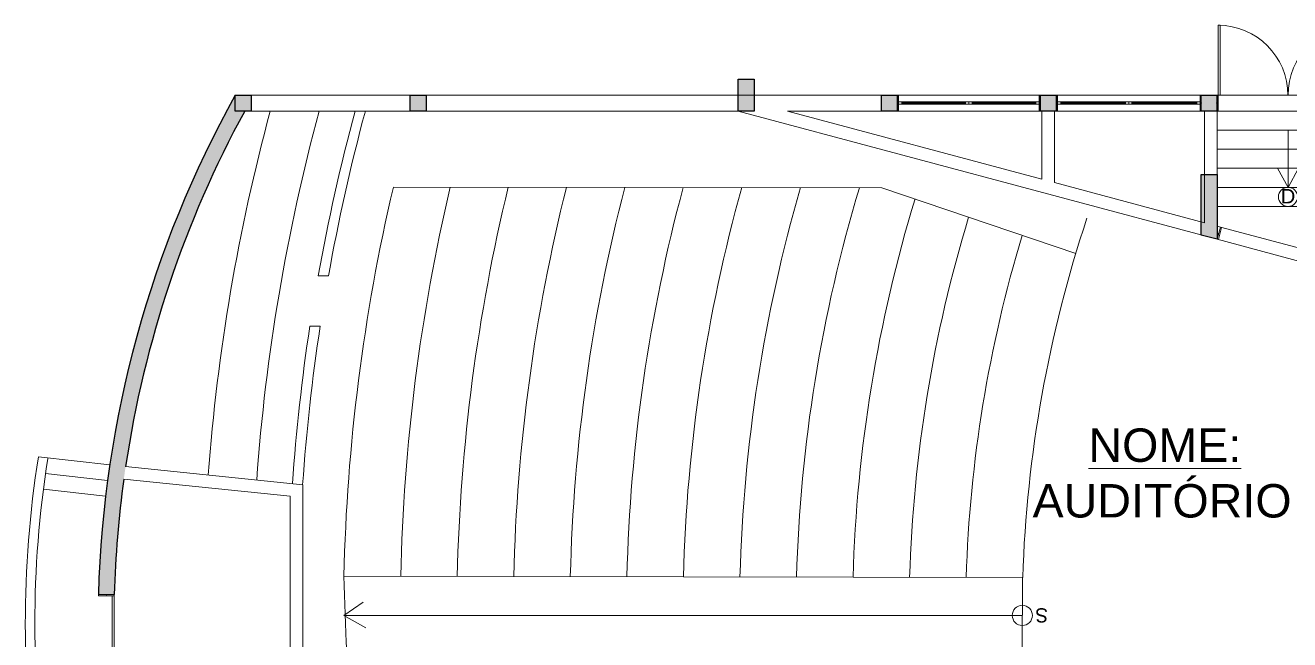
# Model space of a CAD drawing. Header units: metres. Extents: x 512 to 829, y -209 to 245.
# Drawn here: x 620.41 to 640.41, y -174.35 to -164.63 of the extents above; entities that cross this region are included whole.
import ezdxf

# ---------------------------------------------------------------- set-up
doc = ezdxf.new("R2010")
doc.units = ezdxf.units.M
doc.header["$LTSCALE"] = 0.508
doc.set_wipeout_variables(frame=1)
doc.header["$PDSIZE"] = -2
doc.layers.get('0').update_dxf_attribs({"lineweight": 15})
for name, color, linetype, lineweight in [('AMB-NOVOS', 10, 'Continuous', 15), ('None', 7, 'Continuous', 5), ('NãoImprimir', 7, 'Continuous', 5), ('Peitoris', 2, 'Continuous', 5), ('Telhado-Princ', 7, 'Continuous', 5)]:
    doc.layers.add(name, color=color, linetype=linetype, lineweight=lineweight)
doc.styles.add('Arial', font='arial.ttf')

# ---------------------------------------------------------------- blocks, each defined once
blk = doc.blocks.new('Grupo-3597')
at = {"layer": 'None', "color": 7, "linetype": 'Continuous', "lineweight": 5}
for p, q in [((-0.47, 0.1315464549947574), (-0.47, -0.11854914997179)), ((0.47, 0.1315464549947574), (0.47, -0.11854914997179))]:
    blk.add_line(p, q, dxfattribs=at)
blk = doc.blocks.new('Grupo-3598')
at = {"layer": 'None', "color": 7, "linetype": 'Continuous', "lineweight": 5}
for points in [[(-0.47, 0.1315464549947574), (-0.45, 0.1315464549947574), (-0.45, -0.11854914997179), (-0.47, -0.11854914997179)], [(0.45, 0.1315464549947574), (0.47, 0.1315464549947574), (0.47, -0.11854914997179), (0.45, -0.11854914997179)]]:
    blk.add_lwpolyline(points, close=True, dxfattribs=at)
blk = doc.blocks.new('Grupo-3599')
at = {"layer": 'None', "color": 7, "linetype": 'Continuous', "lineweight": 5}
for p, q in [((-0.47, 0.1315464549947574), (-0.45, 0.1315464549947574)), ((-0.45, 0.1315464549947574), (-0.45, -0.11854914997179)), ((0.47, 0.1315464549947574), (0.45, 0.1315464549947574)), ((0.45, 0.1315464549947574), (0.45, -0.11854914997179)), ((-0.47, -0.11854914997179), (-0.45, -0.11854914997179)), ((0.47, -0.11854914997179), (0.45, -0.11854914997179))]:
    blk.add_line(p, q, dxfattribs=at)
at = {"layer": 'None', "color": 7}
for name in ['Grupo-3597', 'Grupo-3598']:
    blk.add_blockref(name, (0, 0), dxfattribs=at)
blk = doc.blocks.new('Grupo-3600')
at = {"layer": 'None', "color": 7, "linetype": 'Continuous', "lineweight": 5}
blk.add_lwpolyline([(-0.45, 0.1315464549947574), (0.45, 0.1315464549947574), (0.45, 0.0965464549947574), (-0.45, 0.0965464549947574)], close=True, dxfattribs=at)
blk = doc.blocks.new('Grupo-3601')
at = {"layer": 'None', "color": 7, "linetype": 'Continuous', "lineweight": 5}
for p, q in [((-0.45, 0.1315464549947574), (0.45, 0.1315464549947574)), ((-0.45, 0.1315464549947574), (-0.45, 0.0965464549947574)), ((-0.45, 0.0965464549947574), (0.45, 0.0965464549947574)), ((0.45, 0.1315464549947574), (0.45, 0.0965464549947574))]:
    blk.add_line(p, q, dxfattribs=at)
at = {"layer": 'None', "color": 7}
blk.add_blockref('Grupo-3600', (0, 0), dxfattribs=at)
blk = doc.blocks.new('Grupo-3602')
at = {"layer": 'Peitoris', "color": 7}
blk.add_blockref('Grupo-3601', (0, 0), dxfattribs=at)
blk = doc.blocks.new('Door (2D)-122')
at = {"layer": 'NãoImprimir', "color": 7, "linetype": 'Continuous', "lineweight": 5}
for p in [(-0.47, 0.0064986525114837), (0.47, 0.0064986525114837)]:
    blk.add_point(p, dxfattribs=at)
at = {"layer": 'None', "color": 7}
for name in ['Grupo-3599', 'Grupo-3602']:
    blk.add_blockref(name, (0, 0), dxfattribs=at)
blk = doc.blocks.new('Grupo-3603')
at = {"layer": 'None', "color": 7, "linetype": 'Continuous', "lineweight": 5}
for p, q in [((-1.02, 0.1), (-1.02, -0.1)), ((1.02, 0.1), (1.02, -0.1))]:
    blk.add_line(p, q, dxfattribs=at)
blk = doc.blocks.new('Grupo-3604')
at = {"layer": 'None', "color": 7, "linetype": 'Continuous', "lineweight": 5}
for points in [[(-1.02, 0.1), (-1, 0.1), (-1, -0.1), (-1.02, -0.1)], [(1, 0.1), (1.02, 0.1), (1.02, -0.1), (1, -0.1)]]:
    blk.add_lwpolyline(points, close=True, dxfattribs=at)
blk = doc.blocks.new('Grupo-3605')
at = {"layer": 'None', "color": 7, "linetype": 'Continuous', "lineweight": 5}
for p, q in [((-1.02, 0.1), (-1, 0.1)), ((-1, 0.1), (-1, -0.1)), ((1.02, 0.1), (1, 0.1)), ((1, 0.1), (1, -0.1)), ((-1.02, -0.1), (-1, -0.1)), ((1.02, -0.1), (1, -0.1))]:
    blk.add_line(p, q, dxfattribs=at)
at = {"layer": 'None', "color": 7}
for name in ['Grupo-3603', 'Grupo-3604']:
    blk.add_blockref(name, (0, 0), dxfattribs=at)
blk = doc.blocks.new('Grupo-3606')
at = {"layer": 'None', "color": 7, "linetype": 'Continuous', "lineweight": 5}
for p, q in [((1.02, 0.1), (-1.02, 0.1)), ((1.02, -0.1), (-1.02, -0.1))]:
    blk.add_line(p, q, dxfattribs=at)
blk = doc.blocks.new('Door (2D)-123')
at = {"layer": 'NãoImprimir', "color": 7, "linetype": 'Continuous', "lineweight": 5}
for p in [(-1.02, 0), (1.02, 0)]:
    blk.add_point(p, dxfattribs=at)
at = {"layer": 'None', "color": 7}
blk.add_blockref('Grupo-3605', (0, 0), dxfattribs=at)
at = {"layer": 'Telhado-Princ', "color": 7}
blk.add_blockref('Grupo-3606', (0, 0), dxfattribs=at)
blk = doc.blocks.new('Grupo-5462')
at = {"layer": 'None', "color": 7, "linetype": 'Continuous', "lineweight": 5}
for points in [[(-1.125, 0.125), (-1.105949999999999, 0.125), (-1.105949999999999, -0.125), (-1.125, -0.125)], [(1.105949999999999, 0.125), (1.125, 0.125), (1.125, -0.125), (1.105949999999999, -0.125)]]:
    blk.add_lwpolyline(points, close=True, dxfattribs=at)
blk = doc.blocks.new('Grupo-5463')
at = {"layer": 'None', "color": 7, "linetype": 'Continuous', "lineweight": 5}
for p, q in [((-1.125, 0.125), (-1.105949999999999, 0.125)), ((-1.105949999999999, 0.125), (-1.105949999999999, -0.125)), ((1.125, 0.125), (1.105949999999999, 0.125)), ((1.105949999999999, 0.125), (1.105949999999999, -0.125)), ((-1.125, -0.125), (-1.105949999999999, -0.125)), ((1.125, -0.125), (1.105949999999999, -0.125))]:
    blk.add_line(p, q, dxfattribs=at)
at = {"layer": 'None', "color": 7}
blk.add_blockref('Grupo-5462', (0, 0), dxfattribs=at)
blk = doc.blocks.new('Grupo-5464')
at = {"layer": 'None', "color": 7, "linetype": 'Continuous', "lineweight": 5}
for p, q in [((-1.105949999999999, 0.0174625), (-1.105949999999999, -0.0174625)), ((0, 0.0174625), (0, -0.0174625))]:
    blk.add_line(p, q, dxfattribs=at)
blk = doc.blocks.new('Grupo-5465')
at = {"layer": 'None', "color": 7, "linetype": 'Continuous', "lineweight": 5}
for points in [[(-1.105949999999999, 0.0174625), (-1.05515, 0.0174625), (-1.05515, -0.0174625), (-1.105949999999999, -0.0174625)], [(-0.0508, 0.0174625), (0, 0.0174625), (0, -0.0174625), (-0.0508, -0.0174625)]]:
    blk.add_lwpolyline(points, close=True, dxfattribs=at)
blk = doc.blocks.new('Grupo-5466')
at = {"layer": 'None', "color": 7, "linetype": 'Continuous', "lineweight": 5}
for p, q in [((-1.105949999999999, 0.0174625), (-1.05515, 0.0174625)), ((-1.05515, 0.0174625), (-1.05515, -0.0174625)), ((0, 0.0174625), (-0.0508, 0.0174625)), ((-0.0508, 0.0174625), (-0.0508, -0.0174625)), ((-1.105949999999999, -0.0174625), (-1.05515, -0.0174625)), ((0, -0.0174625), (-0.0508, -0.0174625))]:
    blk.add_line(p, q, dxfattribs=at)
blk.add_lwpolyline([(-1.05515, 0.0174625), (-0.0508000000000001, 0.0174625), (-0.0508000000000001, -0.0174625), (-1.05515, -0.0174625)], close=True, dxfattribs=at)
at = {"layer": 'None', "color": 7}
for name in ['Grupo-5464', 'Grupo-5465']:
    blk.add_blockref(name, (0, 0), dxfattribs=at)
blk = doc.blocks.new('Grupo-5468')
at = {"layer": 'None', "color": 7, "linetype": 'Continuous', "lineweight": 25}
for p, q in [((-1.05515, 0.0006349999999999999), (-0.0508, 0.0006349999999999999)), ((-1.05515, -0.0006349999999999999), (-0.0508, -0.0006349999999999999))]:
    blk.add_line(p, q, dxfattribs=at)
blk = doc.blocks.new('Grupo-5469')
at = {"layer": 'Peitoris'}
for name in ['Grupo-5466', 'Grupo-5468']:
    blk.add_blockref(name, (0, 0), dxfattribs=at)
blk = doc.blocks.new('Grupo-5470')
at = {"layer": 'None', "color": 7, "linetype": 'Continuous', "lineweight": 5}
for p, q in [((0, 0.0174625), (0, -0.0174625)), ((1.105949999999999, 0.0174625), (1.105949999999999, -0.0174625))]:
    blk.add_line(p, q, dxfattribs=at)
blk = doc.blocks.new('Grupo-5471')
at = {"layer": 'None', "color": 7, "linetype": 'Continuous', "lineweight": 5}
for points in [[(0, 0.0174625), (0.0508, 0.0174625), (0.0508, -0.0174625), (0, -0.0174625)], [(1.05515, 0.0174625), (1.105949999999999, 0.0174625), (1.105949999999999, -0.0174625), (1.05515, -0.0174625)]]:
    blk.add_lwpolyline(points, close=True, dxfattribs=at)
blk = doc.blocks.new('Grupo-5472')
at = {"layer": 'None', "color": 7, "linetype": 'Continuous', "lineweight": 5}
for p, q in [((0, 0.0174625), (0.0508, 0.0174625)), ((0.0508, 0.0174625), (0.0508, -0.0174625)), ((1.105949999999999, 0.0174625), (1.05515, 0.0174625)), ((1.05515, 0.0174625), (1.05515, -0.0174625)), ((0, -0.0174625), (0.0508, -0.0174625)), ((1.105949999999999, -0.0174625), (1.05515, -0.0174625))]:
    blk.add_line(p, q, dxfattribs=at)
blk.add_lwpolyline([(0.0508, 0.0174625), (1.05515, 0.0174625), (1.05515, -0.0174625), (0.0508, -0.0174625)], close=True, dxfattribs=at)
at = {"layer": 'None', "color": 7}
for name in ['Grupo-5470', 'Grupo-5471']:
    blk.add_blockref(name, (0, 0), dxfattribs=at)
blk = doc.blocks.new('Grupo-5474')
at = {"layer": 'None', "color": 7, "linetype": 'Continuous', "lineweight": 25}
for p, q in [((0.0508, 0.0006349999999999999), (1.05515, 0.0006349999999999999)), ((0.0508, -0.0006349999999999999), (1.05515, -0.0006349999999999999))]:
    blk.add_line(p, q, dxfattribs=at)
blk = doc.blocks.new('Grupo-5475')
at = {"layer": 'Peitoris'}
for name in ['Grupo-5472', 'Grupo-5474']:
    blk.add_blockref(name, (0, 0), dxfattribs=at)
blk = doc.blocks.new('Grupo-5476')
at = {"layer": 'None', "color": 7, "linetype": 'Continuous', "lineweight": 20}
for p, q in [((1.125, 0.125), (-1.125, 0.125)), ((1.125, -0.125), (-1.125, -0.125))]:
    blk.add_line(p, q, dxfattribs=at)
blk = doc.blocks.new('Window (2D)-468')
at = {"color": 7, "linetype": 'Continuous', "lineweight": 5}
blk.add_wipeout([(-1.125, 0.125), (1.125, 0.125), (1.125, -0.125), (-1.125, -0.125)], dxfattribs=at).dxf.layer = 'None'
at = {"layer": 'None', "color": 7, "linetype": 'Continuous', "lineweight": 5}
for p, q in [((-1.125, 0.125), (1.125, 0.125)), ((-1.125, -0.125), (1.125, -0.125))]:
    blk.add_line(p, q, dxfattribs=at)
at = {"layer": 'NãoImprimir', "linetype": 'Continuous'}
for p in [(-1.125, 0), (1.125, 0)]:
    blk.add_point(p, dxfattribs=at)
at = {"layer": 'None', "color": 7}
for name in ['Grupo-5463', 'Grupo-5469', 'Grupo-5475']:
    blk.add_blockref(name, (0, 0), dxfattribs=at)
at = {"layer": 'Telhado-Princ'}
blk.add_blockref('Grupo-5476', (0, 0), dxfattribs=at)
blk = doc.blocks.new('Grupo-5477')
at = {"layer": 'None', "color": 7, "linetype": 'Continuous', "lineweight": 5}
for points in [[(-1.14, 0.125), (-1.12095, 0.125), (-1.12095, -0.125), (-1.14, -0.125)], [(1.12095, 0.125), (1.14, 0.125), (1.14, -0.125), (1.12095, -0.125)]]:
    blk.add_lwpolyline(points, close=True, dxfattribs=at)
blk = doc.blocks.new('Grupo-5478')
at = {"layer": 'None', "color": 7, "linetype": 'Continuous', "lineweight": 5}
for p, q in [((-1.14, 0.125), (-1.12095, 0.125)), ((-1.12095, 0.125), (-1.12095, -0.125)), ((1.14, 0.125), (1.12095, 0.125)), ((1.12095, 0.125), (1.12095, -0.125)), ((-1.14, -0.125), (-1.12095, -0.125)), ((1.14, -0.125), (1.12095, -0.125))]:
    blk.add_line(p, q, dxfattribs=at)
at = {"layer": 'None', "color": 7}
blk.add_blockref('Grupo-5477', (0, 0), dxfattribs=at)
blk = doc.blocks.new('Grupo-5479')
at = {"layer": 'None', "color": 7, "linetype": 'Continuous', "lineweight": 5}
for p, q in [((-1.12095, 0.0174625), (-1.12095, -0.0174625)), ((0, 0.0174625), (0, -0.0174625))]:
    blk.add_line(p, q, dxfattribs=at)
blk = doc.blocks.new('Grupo-5480')
at = {"layer": 'None', "color": 7, "linetype": 'Continuous', "lineweight": 5}
for points in [[(-1.12095, 0.0174625), (-1.07015, 0.0174625), (-1.07015, -0.0174625), (-1.12095, -0.0174625)], [(-0.0508, 0.0174625), (0, 0.0174625), (0, -0.0174625), (-0.0508, -0.0174625)]]:
    blk.add_lwpolyline(points, close=True, dxfattribs=at)
blk = doc.blocks.new('Grupo-5481')
at = {"layer": 'None', "color": 7, "linetype": 'Continuous', "lineweight": 5}
for p, q in [((-1.12095, 0.0174625), (-1.07015, 0.0174625)), ((-1.07015, 0.0174625), (-1.07015, -0.0174625)), ((0, 0.0174625), (-0.0507999999999999, 0.0174625)), ((-0.0507999999999999, 0.0174625), (-0.0507999999999999, -0.0174625)), ((-1.12095, -0.0174625), (-1.07015, -0.0174625)), ((0, -0.0174625), (-0.0507999999999999, -0.0174625))]:
    blk.add_line(p, q, dxfattribs=at)
blk.add_lwpolyline([(-1.07015, 0.0174625), (-0.0507999999999998, 0.0174625), (-0.0507999999999998, -0.0174625), (-1.07015, -0.0174625)], close=True, dxfattribs=at)
at = {"layer": 'None', "color": 7}
for name in ['Grupo-5479', 'Grupo-5480']:
    blk.add_blockref(name, (0, 0), dxfattribs=at)
blk = doc.blocks.new('Grupo-5483')
at = {"layer": 'None', "color": 7, "linetype": 'Continuous', "lineweight": 25}
for p, q in [((-1.07015, 0.0006349999999999999), (-0.0507999999999999, 0.0006349999999999999)), ((-1.07015, -0.0006349999999999999), (-0.0507999999999999, -0.0006349999999999999))]:
    blk.add_line(p, q, dxfattribs=at)
blk = doc.blocks.new('Grupo-5484')
at = {"layer": 'Peitoris'}
for name in ['Grupo-5481', 'Grupo-5483']:
    blk.add_blockref(name, (0, 0), dxfattribs=at)
blk = doc.blocks.new('Grupo-5485')
at = {"layer": 'None', "color": 7, "linetype": 'Continuous', "lineweight": 5}
for p, q in [((0, 0.0174625), (0, -0.0174625)), ((1.12095, 0.0174625), (1.12095, -0.0174625))]:
    blk.add_line(p, q, dxfattribs=at)
blk = doc.blocks.new('Grupo-5486')
at = {"layer": 'None', "color": 7, "linetype": 'Continuous', "lineweight": 5}
for points in [[(0, 0.0174625), (0.0508, 0.0174625), (0.0508, -0.0174625), (0, -0.0174625)], [(1.07015, 0.0174625), (1.12095, 0.0174625), (1.12095, -0.0174625), (1.07015, -0.0174625)]]:
    blk.add_lwpolyline(points, close=True, dxfattribs=at)
blk = doc.blocks.new('Grupo-5487')
at = {"layer": 'None', "color": 7, "linetype": 'Continuous', "lineweight": 5}
for p, q in [((0, 0.0174625), (0.0507999999999999, 0.0174625)), ((0.0507999999999999, 0.0174625), (0.0507999999999999, -0.0174625)), ((1.12095, 0.0174625), (1.07015, 0.0174625)), ((1.07015, 0.0174625), (1.07015, -0.0174625)), ((0, -0.0174625), (0.0507999999999999, -0.0174625)), ((1.12095, -0.0174625), (1.07015, -0.0174625))]:
    blk.add_line(p, q, dxfattribs=at)
blk.add_lwpolyline([(0.0507999999999999, 0.0174625), (1.07015, 0.0174625), (1.07015, -0.0174625), (0.0507999999999999, -0.0174625)], close=True, dxfattribs=at)
at = {"layer": 'None', "color": 7}
for name in ['Grupo-5485', 'Grupo-5486']:
    blk.add_blockref(name, (0, 0), dxfattribs=at)
blk = doc.blocks.new('Grupo-5489')
at = {"layer": 'None', "color": 7, "linetype": 'Continuous', "lineweight": 25}
for p, q in [((0.0507999999999999, 0.0006349999999999999), (1.07015, 0.0006349999999999999)), ((0.0507999999999999, -0.0006349999999999999), (1.07015, -0.0006349999999999999))]:
    blk.add_line(p, q, dxfattribs=at)
blk = doc.blocks.new('Grupo-5490')
at = {"layer": 'Peitoris'}
for name in ['Grupo-5487', 'Grupo-5489']:
    blk.add_blockref(name, (0, 0), dxfattribs=at)
blk = doc.blocks.new('Grupo-5491')
at = {"layer": 'None', "color": 7, "linetype": 'Continuous', "lineweight": 20}
for p, q in [((1.14, 0.125), (-1.14, 0.125)), ((1.14, -0.125), (-1.14, -0.125))]:
    blk.add_line(p, q, dxfattribs=at)
blk = doc.blocks.new('Window (2D)-469')
at = {"color": 7, "linetype": 'Continuous', "lineweight": 5}
blk.add_wipeout([(-1.14, 0.125), (1.14, 0.125), (1.14, -0.125), (-1.14, -0.125)], dxfattribs=at).dxf.layer = 'None'
at = {"layer": 'None', "color": 7, "linetype": 'Continuous', "lineweight": 5}
for p, q in [((-1.14, 0.125), (1.14, 0.125)), ((-1.14, -0.125), (1.14, -0.125))]:
    blk.add_line(p, q, dxfattribs=at)
at = {"layer": 'NãoImprimir', "linetype": 'Continuous'}
for p in [(-1.14, 0), (1.14, 0)]:
    blk.add_point(p, dxfattribs=at)
at = {"layer": 'None', "color": 7}
for name in ['Grupo-5478', 'Grupo-5484', 'Grupo-5490']:
    blk.add_blockref(name, (0, 0), dxfattribs=at)
at = {"layer": 'Telhado-Princ'}
blk.add_blockref('Grupo-5491', (0, 0), dxfattribs=at)
blk = doc.blocks.new('Grupo-5519')
at = {"layer": 'None', "color": 7, "linetype": 'Continuous', "lineweight": 5}
for p, q in [((-1.12, 0.125), (-1.12, -0.125)), ((1.12, 0.125), (1.12, -0.125))]:
    blk.add_line(p, q, dxfattribs=at)
blk = doc.blocks.new('Grupo-5520')
at = {"layer": 'None', "color": 7, "linetype": 'Continuous', "lineweight": 5}
for points in [[(-1.12, 0.125), (-1.1, 0.125), (-1.1, -0.125), (-1.12, -0.125)], [(1.1, 0.125), (1.12, 0.125), (1.12, -0.125), (1.1, -0.125)]]:
    blk.add_lwpolyline(points, close=True, dxfattribs=at)
blk = doc.blocks.new('Grupo-5521')
at = {"layer": 'None', "color": 7, "linetype": 'Continuous', "lineweight": 5}
for p, q in [((-1.12, 0.125), (-1.1, 0.125)), ((-1.1, 0.125), (-1.1, -0.125)), ((1.12, 0.125), (1.1, 0.125)), ((1.1, 0.125), (1.1, -0.125)), ((-1.12, -0.125), (-1.1, -0.125)), ((1.12, -0.125), (1.1, -0.125))]:
    blk.add_line(p, q, dxfattribs=at)
at = {"layer": 'None', "color": 7}
for name in ['Grupo-5519', 'Grupo-5520']:
    blk.add_blockref(name, (0, 0), dxfattribs=at)
blk = doc.blocks.new('Grupo-5522')
at = {"layer": 'None', "color": 7, "linetype": 'Continuous', "lineweight": 5}
blk.add_arc((-1.1, 0.125), 1.098749999999999, 0, 90, dxfattribs=at)
blk = doc.blocks.new('Grupo-5523')
at = {"layer": 'None', "color": 7, "linetype": 'Continuous', "lineweight": 5}
blk.add_lwpolyline([(-1.1, 0.125), (-1.1, 1.223749999999999), (-1.064999999999999, 1.223749999999999), (-1.064999999999999, 0.125)], close=True, dxfattribs=at)
blk = doc.blocks.new('Grupo-5524')
at = {"layer": 'None', "color": 7, "linetype": 'Continuous', "lineweight": 5}
for p, q in [((-1.1, 0.125), (-1.1, 1.223749999999999)), ((-1.1, 1.223749999999999), (-1.064999999999999, 1.223749999999999)), ((-1.064999999999999, 0.125), (-1.064999999999999, 1.223749999999999)), ((-1.1, 0.125), (-1.064999999999999, 0.125))]:
    blk.add_line(p, q, dxfattribs=at)
at = {"layer": 'None', "color": 7}
blk.add_blockref('Grupo-5523', (0, 0), dxfattribs=at)
blk = doc.blocks.new('Grupo-5525')
at = {"layer": 'Peitoris', "color": 7}
blk.add_blockref('Grupo-5524', (0, 0), dxfattribs=at)
blk = doc.blocks.new('Grupo-5526')
at = {"layer": 'None', "color": 7, "linetype": 'Continuous', "lineweight": 5}
blk.add_arc((1.1, 0.125), 1.098749999999999, 90, 180, dxfattribs=at)
blk = doc.blocks.new('Grupo-5527')
at = {"layer": 'None', "color": 7, "linetype": 'Continuous', "lineweight": 5}
blk.add_lwpolyline([(1.1, 1.223749999999999), (1.1, 0.125), (1.064999999999999, 0.125), (1.064999999999999, 1.223749999999999)], close=True, dxfattribs=at)
blk = doc.blocks.new('Grupo-5528')
at = {"layer": 'None', "color": 7, "linetype": 'Continuous', "lineweight": 5}
for p, q in [((1.064999999999999, 1.223749999999999), (1.064999999999999, 0.125)), ((1.1, 1.223749999999999), (1.064999999999999, 1.223749999999999)), ((1.1, 1.223749999999999), (1.1, 0.125)), ((1.1, 0.125), (1.064999999999999, 0.125))]:
    blk.add_line(p, q, dxfattribs=at)
at = {"layer": 'None', "color": 7}
blk.add_blockref('Grupo-5527', (0, 0), dxfattribs=at)
blk = doc.blocks.new('Grupo-5529')
at = {"layer": 'Peitoris', "color": 7}
blk.add_blockref('Grupo-5528', (0, 0), dxfattribs=at)
blk = doc.blocks.new('Grupo-5530')
at = {"layer": 'None', "color": 7, "linetype": 'Continuous', "lineweight": 5}
for p, q in [((1.12, 0.125), (-1.12, 0.125)), ((1.12, -0.125), (-1.12, -0.125))]:
    blk.add_line(p, q, dxfattribs=at)
blk = doc.blocks.new('Door (2D)-187')
at = {"layer": 'NãoImprimir', "color": 7, "linetype": 'Continuous', "lineweight": 5}
for p in [(-1.12, 0), (1.12, 0)]:
    blk.add_point(p, dxfattribs=at)
at = {"layer": 'None', "color": 7}
for name in ['Grupo-5525', 'Grupo-5529', 'Grupo-5521']:
    blk.add_blockref(name, (0, 0), dxfattribs=at)
at = {"layer": 'Peitoris', "color": 7}
for name in ['Grupo-5522', 'Grupo-5526']:
    blk.add_blockref(name, (0, 0), dxfattribs=at)
at = {"layer": 'Telhado-Princ', "color": 7}
blk.add_blockref('Grupo-5530', (0, 0), dxfattribs=at)
blk = doc.blocks.new('Grupo-5596')
at = {"layer": 'None', "color": 7, "linetype": 'Continuous', "lineweight": 5}
for p, q in [((-77.84388749751618, -92.0986942560914), (-75.61388749751619, -92.0986942560914)), ((-76.72888749751617, -92.0986942560914), (-76.72888749751617, -92.9986942560914)), ((-77.84388749751618, -92.3986942560914), (-75.61388749751619, -92.3986942560914)), ((-77.84388749751618, -92.6986942560914), (-75.61388749751619, -92.6986942560914)), ((-76.72888749751617, -92.9986942560914), (-76.89612993577978, -92.6986942560914)), ((-76.72888749751617, -92.9986942560914), (-76.56164505925256, -92.6986942560914)), ((-77.84388749751618, -92.9986942560914), (-75.61388749751619, -92.9986942560914)), ((-77.84388749751618, -93.29869425609141), (-75.61388749751619, -93.29869425609141))]:
    blk.add_line(p, q, dxfattribs=at)
blk.add_circle((-76.72888749751617, -93.1486942560914), 0.15, dxfattribs=at)
at = {"layer": 'None', "color": 7, "insert": (-76.84353166255524, -93.02450545400808), "char_height": 0.2273763020833333, "attachment_point": 1, "line_spacing_factor": 0.9673603504928808, "style": 'Arial'}
blk.add_mtext('D', dxfattribs=at)

msp = doc.modelspace()

# ---------------------------------------------------------------- hatches: boundary and pattern name
h = msp.add_hatch()
h.set_pattern_fill('ANGLE', color=256, angle=-89.86830641309486)
h.set_pattern_definition([(270.1316935869052, (611.2148954085729, -40.85976569514196), (6.984981548987123, 0.01605491542989288), [5.08, -1.905]), (0.1316935869051491, (611.2148954085729, -40.85976569514196), (-0.01605491542989245, 6.984981548987123), [5.08, -1.905])])
h.paths.add_polyline_path([(636.2033542600838, -173.3562786891053, 0.4119729568200978), (636.2432617466475, -173.3164930927282), (636.2442001588037, -173.1413353488792, 0.4306150023382643), (636.2021890178503, -173.101171670412), (636.016141835047, -173.1105403741097, 0.369756592266113), (635.9783689242265, -173.1463444502718), (635.972166868457, -173.2058687813466, -0.352563922424139), (635.9368190493344, -173.2414766497863), (635.8196336855095, -173.2545555758456, 0.3996373690425818), (635.7930173215746, -173.2862031373178), (635.7938130249256, -173.2992040386961, 0.3406169108904801), (635.817899759686, -173.3267940148746), (635.9687192903489, -173.3568179954113)])
at = {"layer": 'None', "linetype": 'Continuous', "lineweight": 0}
for points in [[(631.6866760491694, -165.9901533813582), (631.6866760491694, -165.4872060609131), (631.9381497093918, -165.4872060609131), (631.9381497093918, -165.9901533813582)], [(623.7300494397273, -165.9901533813582), (623.7300494397273, -165.7386797211355), (623.9815230999498, -165.7386797211355), (623.9815230999498, -165.9901533813582)], [(626.4962597021754, -165.9901533813582), (626.4962597021754, -165.7386797211355), (626.7477333623981, -165.7386797211355), (626.7477333623981, -165.9901533813582)], [(639.261062695073, -168.0197041662891), (639.0095890348507, -167.9523220021148), (639.0095890348507, -166.9960480222483), (639.261062695073, -166.9960480222483)]]:
    msp.add_hatch(color=255, dxfattribs=at).paths.add_polyline_path(points)
h = msp.add_hatch(color=250, dxfattribs=at)
edge = h.paths.add_edge_path()
edge.add_arc((638.7835576500706, -174.1127526065473), 17.22594572524431, 150.9133755808006, 178.4273052148619)
edge.add_line((621.564100800299, -173.6399821253287), (621.8156706290449, -173.6399821253288))
edge.add_arc((638.7835576500702, -174.112752606547), 16.97447206502143, 151.4113112476863, 178.4040000488787, ccw=False)
edge.add_line((623.8786563181877, -165.9901533813582), (623.7300494397273, -165.9901533813582))
edge.add_line((623.7300494397273, -165.9901533813582), (623.7300494397276, -165.7386797211352))

# ---------------------------------------------------------------- linework, layer by layer
at = {"layer": 'None', "color": 7, "linetype": 'Continuous', "lineweight": 18}
for p, q in [((634.2014126513948, -165.7386797211358), (623.7300494397275, -165.7386797211358)), ((636.7161492536209, -165.7386797211358), (636.4646755933982, -165.7386797211358)), ((639.2560332218682, -165.7386797211358), (639.0095890348507, -165.7386797211358)), ((626.4904829333475, -165.9901533813582), (623.8786563181877, -165.9901533813582)), ((631.6866760491691, -165.9901533813582), (626.719100530283, -165.9901533813582)), ((639.261062695073, -168.0197041662891), (631.6866760491691, -165.9901533813582)), ((636.4898229594205, -167.0688769647448), (632.4639717388984, -165.9901533813582)), ((634.0002337232168, -165.9901533813582), (632.4639717388984, -165.9901533813582)), ((636.7161492536209, -165.9901533813582), (636.4646755933982, -165.9901533813582)), ((636.4898229594205, -165.9901533813582), (636.4898229594205, -167.0688769647448)), ((636.6910018875983, -165.9901533813582), (636.6910018875983, -167.1227826960843)), ((639.0347364008726, -165.9901533813582), (639.0095890348507, -165.9901533813582)), ((639.0598837668952, -165.9901533813582), (639.0598837668952, -167.7575226826067)), ((639.2560332218682, -165.9901533813582), (639.2359153290504, -165.9901533813582)), ((639.261062695073, -165.9901533813582), (639.261062695073, -167.8114284139461)), ((639.0598837668952, -167.7575226826067), (636.6910018875983, -167.1227826960843)), ((639.313131633159, -167.8253802438568), (639.261062695073, -167.8114284139461)), ((621.994291811616, -171.6121017928784), (624.7976208286484, -171.9017976660089)), ((621.9658134473898, -171.8114091251432), (624.5964419004704, -172.0832581310809)), ((624.7976208286484, -171.9017976660089), (624.7976208286484, -176.3236234798006)), ((624.5964419004704, -172.0832581310809), (624.5964419004704, -176.1421630147284))]:
    msp.add_line(p, q, dxfattribs=at)
at = {"layer": 'None', "color": 7, "linetype": 'Continuous', "lineweight": 5}
for p, q in [((633.9584280758645, -167.2033379515412), (626.229850986877, -167.1938742377757)), ((637.0245566307856, -168.2451915301011), (633.9584280758645, -167.2033379515412)), ((625.2032047049336, -168.5995663435069), (625.0405504765915, -168.599566343507)), ((625.071792977285, -169.3945027220931), (624.9091387489432, -169.3945027220931)), ((621.7439017859967, -171.5862265008048), (620.6137948344797, -171.4614865098541)), ((621.7090167273846, -171.8338804274686), (620.7269167585687, -171.7254772882277)), ((621.6777406085878, -172.0819327050318), (620.6935734269387, -171.9733013890594)), ((636.1861873723615, -173.3721745137053), (625.4439402813389, -173.3474835582191)), ((636.1780361791032, -174.5658539635448), (636.1807798688355, -173.3721620846086)), ((636.1794080239695, -173.9690080240766), (625.4471388883421, -173.9690080240766))]:
    msp.add_line(p, q, dxfattribs=at)
at = {"layer": 'None', "color": 7, "linetype": 'Continuous', "lineweight": 25}
for points in [[(631.6866760491694, -165.9901533813582), (631.6866760491694, -165.4872060609131), (631.9381497093918, -165.4872060609131), (631.9381497093918, -165.9901533813582)], [(623.7300494397273, -165.9901533813582), (623.7300494397273, -165.7386797211355), (623.9815230999498, -165.7386797211355), (623.9815230999498, -165.9901533813582)], [(626.4962597021754, -165.9901533813582), (626.4962597021754, -165.7386797211355), (626.7477333623981, -165.7386797211355), (626.7477333623981, -165.9901533813582)], [(639.261062695073, -168.0197041662891), (639.0095890348507, -167.9523220021148), (639.0095890348507, -166.9960480222483), (639.261062695073, -166.9960480222483)]]:
    msp.add_lwpolyline(points, close=True, dxfattribs=at)
at = {"layer": 'None', "color": 7, "linetype": 'Continuous', "lineweight": 5}
msp.add_lwpolyline([(625.7954772309633, -174.1663927098142), (625.4471388883421, -173.9690080240766), (625.7525403502593, -173.758812572897)], dxfattribs=at)
msp.add_circle((636.1794080239695, -173.9690080240766), 0.159600289898528, dxfattribs=at)
at = {"layer": 'None', "color": 7, "linetype": 'Continuous', "lineweight": 25}
for centre, radius, start, end in [((638.7835576500706, -174.1127526065471), 17.22594572524411, 150.913375580799, 178.4273052148595), ((638.7835576500704, -174.1127526065471), 16.97447206502135, 151.4113112476821, 171.5284485305211), ((638.7835576500706, -174.1127526065471), 16.97447206502158, 172.2080290748704, 178.404000048876)]:
    msp.add_arc(centre, radius, start, end, dxfattribs=at)
at = {"layer": 'None', "color": 7, "linetype": 'Continuous', "lineweight": 5}
for centre, radius, start, end in [((654.0651867477086, -174.0278186373493), 30.84789048674068, 164.8968243755168, 175.7602116073348), ((654.8377946523112, -174.0278186373493), 30.84789048674068, 164.8968243755168, 175.9077880137863), ((655.4070850914657, -174.0278186373493), 30.84789048674068, 164.8968243755168, 169.864985170754), ((655.5697393198072, -174.0278186373493), 30.84789048674068, 164.8968243755168, 169.864985170754), ((655.3939176329882, -174.0257549796126), 29.95358706080967, 166.815809517769, 178.7024967854147), ((656.2917492827573, -174.0278186373475), 29.95358706080967, 166.8139156773066, 178.7024967854147), ((656.2917492827789, -174.0278186373493), 29.0592836349219, 166.4027223077426, 178.6666136516636), ((656.2917492827789, -174.0278186373493), 28.16498020901252, 165.9646352962883, 178.6284512549408), ((656.2917492827789, -174.0278186373493), 27.27067678310313, 165.4968961443207, 178.587785288289), ((656.2917492827789, -174.0278186373493), 26.37637335719374, 164.9963509328309, 178.5443610111319), ((656.2917492827789, -174.0278186373493), 25.48206993128435, 164.4593758535816, 178.4978879060228), ((656.2917492827789, -174.0278186373493), 24.58776650537497, 163.881784998658, 178.4480331686055), ((656.2917492827789, -174.0278186373493), 23.69346307946558, 163.2587151931641, 178.3944137222502), ((656.2917492827789, -174.0278186373493), 22.79915965355619, 163.0513438653619, 178.336586351856), ((656.2917492827789, -174.0278186373493), 21.9048562276468, 163.1256268851489, 178.2740354189246), ((656.2917492827789, -174.0278186373493), 20.11624937582803, 161.6172212533938, 178.1322415252926), ((656.2917492827789, -174.0278186373493), 21.01055280173741, 163.2062371477752, 178.206157436423), ((655.4070850914657, -174.0278186373493), 30.84789048674068, 171.3615529290496, 176.0165362234106), ((655.5697393198072, -174.0278186373493), 30.84789048674068, 171.3615529290496, 176.0476083570077), ((637.5326782242284, -174.1127526065656), 17.12535626115526, 171.0939192056576, 188.905798147021), ((637.5326782242284, -174.1127526065656), 16.97447206502171, 171.0939192056576, 188.905798147021), ((673.0431285071973, -172.1540478422099), 47.61007818104422, 181.4363876612271, 187.2004070214928)]:
    msp.add_arc(centre, radius, start, end, dxfattribs=at)

# ---------------------------------------------------------------- block references
at = {"layer": 'None', "color": 7, "xscale": 1.005894640890275, "yscale": 1.005894640890275, "zscale": 1.005894640890275}
for name, p in [('Door (2D)-187', (640.3826352196656, -165.8644165512469)), ('Grupo-5596', (717.5638119548901, -73.65033878843096))]:
    msp.add_blockref(name, p, dxfattribs=at)
at = {"layer": 'None', "color": 7, "yscale": 1.005894640890275, "zscale": 1.005894640890275}
for name, p, xscale, rotation in [('Door (2D)-123', (640.2781491685209, -168.1880937893105), 1.005894640890275, 345), ('Door (2D)-122', (621.6833487549379, -174.1127526065471), -1.005894640890275, 270)]:
    msp.add_blockref(name, p, dxfattribs=dict(at, xscale=xscale, rotation=rotation))

# ---------------------------------------------------------------- texts
at = {"layer": 'AMB-NOVOS', "linetype": 'Continuous', "lineweight": 0, "insert": (636.4842758428949, -170.1315045055699), "char_height": 0.5280946864673942, "attachment_point": 1}
msp.add_mtext_dynamic_manual_height_columns('\\pi1.88986;{\\fArial|b0|i0|c0|p34;\\P\\pi0.74109;\\LNOME: \\P\\pi-0.14291;\\lAUDITÓRIO}', width=3.779715194484999, gutter_width=1.508841961335412, heights=[0], dxfattribs=at)
at = {"layer": 'None', "color": 7, "linetype": 'Continuous', "lineweight": 5}
msp.add_text('S', height=0.2253262074553059, rotation=180, dxfattribs=at).set_placement((636.5862559778216, -173.85583847308))

# ---------------------------------------------------------------- next in the draw order: block references
at = {"layer": 'None', "color": 7, "xscale": 1.005894640890275, "yscale": 1.005894640890275, "zscale": 1.005894640890275, "rotation": 180}
for name, p in [('Window (2D)-468', (635.3330441223966, -165.8644165512469)), ('Window (2D)-469', (637.8628691442357, -165.8644165512469))]:
    msp.add_blockref(name, p, dxfattribs=at)

# ---------------------------------------------------------------- next in the draw order: hatches: boundary and pattern name
at = {"layer": 'None', "linetype": 'Continuous', "lineweight": 0}
for points in [[(633.9499389911723, -165.9901533813582), (633.9499389911723, -165.7386797211355), (634.201412651395, -165.7386797211355), (634.201412651395, -165.9901533813582)], [(636.4646755933982, -165.9901533813582), (636.4646755933982, -165.7386797211355), (636.7161492536206, -165.7386797211355), (636.7161492536206, -165.9901533813582)], [(639.0095890348505, -165.9901533813582), (639.0095890348505, -165.7386797211355), (639.261062695073, -165.7386797211355), (639.261062695073, -165.9901533813582)]]:
    msp.add_hatch(color=255, dxfattribs=at).paths.add_polyline_path(points)

# ---------------------------------------------------------------- next in the draw order: linework, layer by layer
at = {"layer": 'None', "color": 7, "linetype": 'Continuous', "lineweight": 25}
for points in [[(633.9499389911723, -165.9901533813582), (633.9499389911723, -165.7386797211355), (634.201412651395, -165.7386797211355), (634.201412651395, -165.9901533813582)], [(636.4646755933982, -165.9901533813582), (636.4646755933982, -165.7386797211355), (636.7161492536206, -165.7386797211355), (636.7161492536206, -165.9901533813582)], [(639.0095890348505, -165.9901533813582), (639.0095890348505, -165.7386797211355), (639.261062695073, -165.7386797211355), (639.261062695073, -165.9901533813582)]]:
    msp.add_lwpolyline(points, close=True, dxfattribs=at)

doc.saveas('drawing.dxf')
